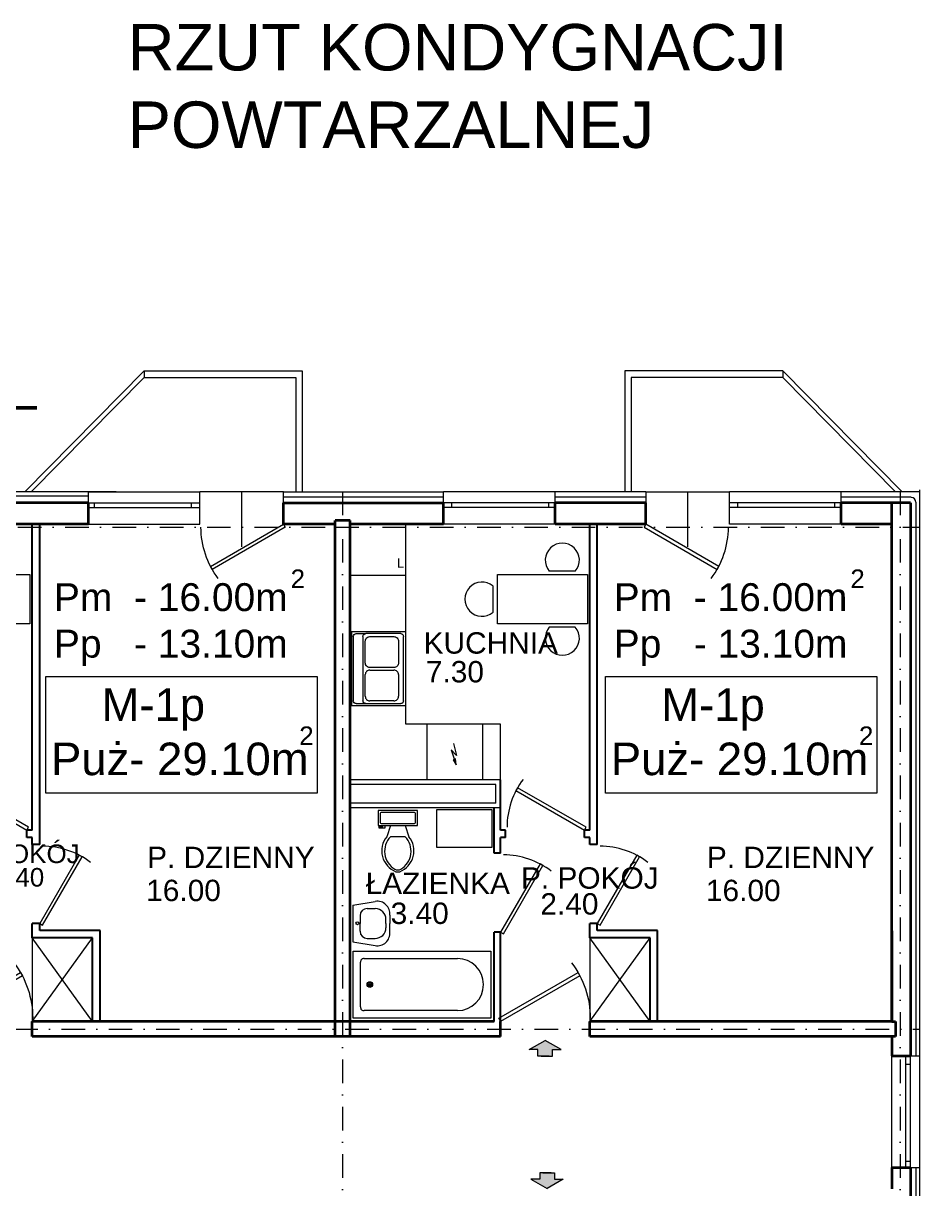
# Model space of a CAD drawing. Header units: millimetres. Extents: x 1319 to 32981, y -1505 to 15285.
# Drawn here: x 29651 to 30615, y 9442 to 10696 of the extents above; entities that cross this region are included whole.
import ezdxf

# ---------------------------------------------------------------- set-up
doc = ezdxf.new("R2010")
doc.units = ezdxf.units.MM
doc.header["$MEASUREMENT"] = 0
doc.linetypes.add('DASHDOTX2', pattern=[50.8, 25.4, -12.7, 0, -12.7])
doc.layers.get('0').update_dxf_attribs({"lineweight": 5})
for name, color, linetype, lineweight in [('Ocieplenie', 6, 'Continuous', 5), ('Okna', 7, 'Continuous', 9), ('Okna c.', 7, 'Continuous', 5), ('OPIS', 7, 'Continuous', 9), ('Osie', 1, 'DASHDOTX2', 5), ('Piony', 1, 'Continuous', 18), ('Scianki', 34, 'Continuous', 25), ('Urządzenia', 160, 'Continuous', 5), ('Widok', 7, 'Continuous', 9), ('Wymiary', 102, 'Continuous', 9), ('Wypełnienie', 7, 'Continuous', 5), ('Ściany k.', 7, 'Continuous', 35)]:
    doc.layers.add(name, color=color, linetype=linetype, lineweight=lineweight)
doc.styles.get("Standard").update_dxf_attribs({"font": 'ARIAL.TTF'})
doc.linetypes.add('BATTING', pattern='A,0.00254,-2.54,[134,ltypeshp.shx,S=2.54,R=0,X=-2.54,Y=0],-5.08,[134,ltypeshp.shx,S=2.54,R=180,X=2.54,Y=0],-2.54', length=10.16254)

# ---------------------------------------------------------------- blocks, each defined once
blk = doc.blocks.new('Door - Right Hung 36 in.')
blk.add_lwpolyline([(-0.75, -1.3), (0, 0), (-31.18, 18), (-31.93, 16.7)], close=True)
blk.add_arc((0, 0), 36, 142.6899, 180)
blk = doc.blocks.new('Toilet - top')
for p, q in [((9.5, -6), (9.5, -2)), ((-10, -8.5), (-8, -8.5)), ((-10, -9.5), (-10, -8.5)), ((-7, -9.5), (-10, -9.5)), ((-8, -8.5), (-8, -8)), ((-7, -8), (-7, -9.5)), ((-4, -8), (-6, -14)), ((4, -8), (6, -14)), ((4, -14), (-4, -14))]:
    blk.add_line(p, q)
blk.add_lwpolyline([(10.5, -8), (10.5, 0), (-10.5, 0), (-10.5, -8)], close=True)
for points in [[(-9.5, -2), (-9.5, -6)], [(8.5, -1), (-8.5, -1)], [(-8.5, -7), (8.5, -7)]]:
    blk.add_lwpolyline(points)
for centre, radius, start, end in [((-8.62, -1.88), 0.884, 81.8699, 188.1301), ((-8.62, -6.12), 0.884, 171.8699, 278.1301), ((8.62, -1.88), 0.884, 351.8699, 98.1301), ((8.62, -6.12), 0.884, 261.8699, 8.1301), ((3.52, -21.58), 12.17, 141.46911, 247.97143), ((4.2, -21.82), 11.33, 136.36773, 238.94682), ((-3.52, -21.58), 12.17, 292.02843, 38.53071), ((-4.2, -21.82), 11.33, 301.05301, 43.63209), ((0, -27.88), 4, 245.73182, 294.26817), ((0, -29), 4, 254.86053, 285.13947)]:
    blk.add_arc(centre, radius, start, end)

msp = doc.modelspace()

# ---------------------------------------------------------------- hatches: boundary and pattern name
at = {"layer": 'Urządzenia'}
for points in [[(30220.095, 9592.024), (30229.445, 9592.024), (30212.143, 9601.904), (30194.841, 9592.024), (30204.191, 9592.024), (30204.191, 9585.158), (30216.581, 9585.158), (30220.095, 9585.158)], [(30231.458, 9452.556), (30222.108, 9452.556), (30222.108, 9459.423), (30209.718, 9459.423), (30206.204, 9459.423), (30206.204, 9452.556), (30196.853, 9452.556), (30214.156, 9442.677)]]:
    msp.add_hatch(color=256, dxfattribs=at).paths.add_polyline_path(points)

# ---------------------------------------------------------------- linework, layer by layer
at = {"layer": 'Ocieplenie'}
for p, q in [((29750.427, 10192.245), (29622.748, 10192.245)), ((29720.526, 10180.245), (29720.526, 10192.245)), ((29930.526, 10192.245), (30102.748, 10192.245)), ((29930.526, 10180.245), (29930.526, 10192.245)), ((30102.748, 10180.245), (30102.748, 10192.245)), ((30222.748, 10180.245), (30222.748, 10192.245)), ((30320.526, 10192.245), (30222.748, 10192.245)), ((30320.526, 10192.245), (30320.526, 10180.245)), ((30615.162, 10192.245), (30530.526, 10192.245)), ((30530.526, 10180.245), (30530.526, 10192.245)), ((30615.162, 9585.249), (30615.162, 10194.253)), ((30605.162, 9585.249), (30615.162, 9585.249)), ((30605.162, 9465.249), (30615.162, 9465.249)), ((30615.162, 8856.245), (30615.162, 9465.249))]:
    msp.add_line(p, q, dxfattribs=at)
at = {"layer": 'Ocieplenie', "linetype": 'BATTING', "ltscale": 0.5}
for p, q in [((29720.526, 10187.456), (29622.748, 10187.456)), ((29930.526, 10186.739), (30102.748, 10186.739)), ((30222.748, 10186.739), (30320.526, 10186.739)), ((30530.526, 10186.567), (30606.036, 10186.567))]:
    msp.add_line(p, q, dxfattribs=at)
at = {"layer": 'Ocieplenie', "linetype": 'BATTING', "ltscale": 0.4}
for p, q in [((30611.036, 10180.881), (30611.036, 9585.249)), ((30611.036, 9465.249), (30611.036, 8866.881))]:
    msp.add_line(p, q, dxfattribs=at)
msp.add_arc((30606.036, 10180.881), 5, 0, 90, dxfattribs=at)
at = {"layer": 'Okna'}
for p, q in [((29930.526, 10192.245), (29840.526, 10192.245)), ((30320.526, 10192.245), (30410.526, 10192.245))]:
    msp.add_line(p, q, dxfattribs=at)
at = {"layer": 'Okna c.'}
for p, q in [((29652.133, 10192.245), (29780.581, 10322.245)), ((29780.581, 10322.245), (29950.7, 10322.245)), ((29950.7, 10322.245), (29950.7, 10192.245)), ((30467.83, 10322.245), (30297.711, 10322.245)), ((30297.711, 10322.245), (30297.711, 10192.245)), ((30596.278, 10192.245), (30467.83, 10322.245)), ((29659.162, 10192.245), (29780.693, 10315.245)), ((29780.581, 10315.245), (29943.7, 10315.245)), ((29943.7, 10315.245), (29943.7, 10192.245)), ((30467.83, 10315.245), (30304.711, 10315.245)), ((30304.711, 10315.245), (30304.711, 10192.245)), ((30589.249, 10192.245), (30467.717, 10315.245)), ((29720.526, 10192.245), (29840.526, 10192.245)), ((29840.526, 10157.245), (29840.526, 10192.245)), ((29885.526, 10132.941), (29885.526, 10192.245)), ((30222.748, 10192.245), (30102.748, 10192.245)), ((30365.526, 10132.941), (30365.526, 10192.245)), ((30410.526, 10157.245), (30410.526, 10192.245)), ((30530.526, 10192.245), (30410.526, 10192.245)), ((29720.526, 10180.245), (29840.526, 10180.245)), ((29727.3, 10175.245), (29727.3, 10180.245)), ((29831.635, 10175.245), (29831.635, 10180.245)), ((30222.748, 10180.245), (30102.748, 10180.245)), ((30111.638, 10175.245), (30111.638, 10180.245)), ((30215.974, 10175.245), (30215.974, 10180.245)), ((30530.526, 10180.245), (30410.526, 10180.245)), ((30419.416, 10175.245), (30419.416, 10180.245)), ((30523.752, 10175.245), (30523.752, 10180.245)), ((29720.526, 10175.245), (29840.526, 10175.245)), ((30222.748, 10175.245), (30102.748, 10175.245)), ((30530.526, 10175.245), (30410.526, 10175.245)), ((29720.526, 10157.245), (29840.526, 10157.245)), ((30222.748, 10157.245), (30102.748, 10157.245)), ((30530.526, 10157.245), (30410.526, 10157.245)), ((30585.162, 9465.249), (30585.162, 9585.249)), ((30600.162, 9465.249), (30600.162, 9585.249)), ((30605.162, 9465.249), (30605.162, 9585.249)), ((30615.162, 9465.249), (30615.162, 9585.249)), ((30600.162, 9576.359), (30605.162, 9576.359)), ((30600.162, 9472.023), (30605.162, 9472.023))]:
    msp.add_line(p, q, dxfattribs=at)
at = {"layer": 'Osie'}
for p, q in [((29994.162, 10192.245), (29994.162, 8856.245)), ((30594.162, 10192.245), (30594.162, 8899.245)), ((27354.162, 10154.245), (29986.162, 10154.245)), ((29986.162, 10154.245), (30615.162, 10154.245)), ((29386.162, 9614.245), (30615.162, 9614.245))]:
    msp.add_line(p, q, dxfattribs=at)
at = {"layer": 'Piony'}
for p, q in [((30164.162, 9882.245), (30002.162, 9882.245)), ((30159.162, 9877.245), (30002.162, 9877.245)), ((30159.162, 9857.245), (30159.162, 9877.245)), ((30159.162, 9857.245), (30002.162, 9857.245)), ((30164.162, 9852.245), (30002.162, 9852.245))]:
    msp.add_line(p, q, dxfattribs=at)
at = {"layer": 'Scianki'}
for p, q in [((29660.162, 9828.245), (29660.162, 10157.245)), ((29668.162, 9812.699), (29668.162, 10157.245)), ((30260.162, 9828.245), (30260.162, 10157.245)), ((30268.162, 9812.699), (30268.162, 10157.245)), ((30164.162, 9828.245), (30164.162, 9882.245)), ((30157.162, 9803.334), (30157.162, 9852.245)), ((29654.293, 9820.245), (29654.293, 9828.245)), ((29660.162, 9828.245), (29654.293, 9828.245)), ((29660.162, 9820.245), (29654.293, 9820.245)), ((29660.162, 9812.699), (29660.162, 9820.245)), ((30169.293, 9828.245), (30164.162, 9828.245)), ((30169.293, 9820.245), (30164.162, 9820.245)), ((30164.162, 9803.334), (30164.162, 9820.245)), ((30169.293, 9820.245), (30169.293, 9828.245)), ((30260.162, 9828.245), (30254.293, 9828.245)), ((30254.293, 9820.245), (30254.293, 9828.245)), ((30260.162, 9820.245), (30254.293, 9820.245)), ((30260.162, 9812.699), (30260.162, 9820.245)), ((29668.162, 9812.699), (29660.162, 9812.699)), ((29668.162, 9812.699), (29668.162, 9814.61)), ((30268.162, 9812.699), (30260.162, 9812.699)), ((30268.162, 9812.699), (30268.162, 9814.61)), ((30164.162, 9803.334), (30157.162, 9803.334)), ((29660.162, 9712.245), (29660.162, 9727.699)), ((29668.162, 9727.699), (29660.162, 9727.699)), ((29668.162, 9720.245), (29668.162, 9727.699)), ((29733.162, 9720.245), (29668.162, 9720.245)), ((29733.162, 9622.245), (29733.162, 9720.245)), ((30164.162, 9718.334), (30157.162, 9718.334)), ((30157.162, 9622.245), (30157.162, 9718.334)), ((30164.162, 9622.245), (30164.162, 9718.334)), ((30260.162, 9712.245), (30260.162, 9727.699)), ((30268.162, 9727.699), (30260.162, 9727.699)), ((30268.162, 9720.245), (30268.162, 9727.699)), ((30333.162, 9720.245), (30268.162, 9720.245)), ((30333.162, 9622.245), (30333.162, 9720.245)), ((29725.162, 9712.245), (29660.162, 9712.245)), ((29725.162, 9622.245), (29725.162, 9712.245)), ((30325.162, 9712.245), (30260.162, 9712.245)), ((30325.162, 9622.245), (30325.162, 9712.245))]:
    msp.add_line(p, q, dxfattribs=at)
at = {"layer": 'Urządzenia'}
for p, q in [((30062.162, 9942.245), (30062.162, 10157.245)), ((30244.558, 10106.626), (30216.531, 10106.626)), ((30062.162, 10102.245), (30002.162, 10102.245)), ((30155.989, 10062.668), (30155.989, 10090.695)), ((30244.558, 10046.551), (30216.531, 10046.551)), ((30062.162, 10041.54), (30002.69, 10041.54)), ((30002.69, 10041.54), (30002.69, 9962.245)), ((30003.681, 10041.54), (30003.681, 9962.245)), ((30005.664, 10036.584), (30005.664, 9967.201)), ((30008.637, 10039.558), (30019.045, 10039.558)), ((30016.071, 10036.584), (30016.071, 9967.201)), ((30018.549, 10008.087), (30018.549, 10031.38)), ((30056.709, 10039.558), (30019.045, 10039.558)), ((30023.505, 10036.337), (30049.276, 10036.337)), ((30054.232, 10031.38), (30054.232, 10008.087)), ((30059.683, 9967.201), (30059.683, 10036.584)), ((30062.162, 9962.245), (30062.162, 10041.54)), ((30018.549, 9972.141), (30018.549, 9995.434)), ((30049.276, 10003.132), (30023.505, 10003.132)), ((30023.505, 10000.39), (30049.276, 10000.39)), ((30054.232, 9995.434), (30054.232, 9972.141)), ((30049.276, 9967.185), (30023.505, 9967.185)), ((30002.69, 9962.245), (30062.162, 9962.245)), ((30008.637, 9964.228), (30056.709, 9964.228)), ((30164.162, 9942.245), (30062.162, 9942.245)), ((30085.162, 9882.245), (30085.162, 9942.245)), ((30145.162, 9882.245), (30145.162, 9942.245)), ((30164.162, 9882.245), (30164.162, 9942.245)), ((30113.442, 9921.475), (30116.6, 9908.547)), ((30116.6, 9908.547), (30110.916, 9914.538)), ((30110.916, 9914.538), (30116.284, 9898.458)), ((30115.626, 9904.715), (30113.088, 9903.764)), ((30116.284, 9898.458), (30115.626, 9904.715)), ((30113.088, 9903.764), (30116.284, 9898.458)), ((30005.322, 9747.43), (30029.338, 9751.423)), ((30005.322, 9747.43), (30005.322, 9708.137)), ((30020.667, 9743.778), (30029.307, 9743.743)), ((30012.956, 9736.129), (30012.922, 9727.766)), ((30040.761, 9727.653), (30040.78, 9732.176)), ((30044.922, 9736.772), (30045.044, 9727.635)), ((30012.888, 9719.403), (30012.922, 9727.766)), ((30040.761, 9727.653), (30040.743, 9723.13)), ((30044.848, 9718.5), (30045.044, 9727.635)), ((29725.162, 9622.245), (29660.162, 9712.245)), ((29660.162, 9622.245), (29725.162, 9712.245)), ((29660.162, 9712.245), (29660.162, 9677.613)), ((30005.322, 9708.137), (30029.145, 9703.977)), ((30020.536, 9711.692), (30029.176, 9711.657)), ((30260.162, 9622.245), (30325.162, 9712.245)), ((30325.162, 9622.245), (30260.162, 9712.245)), ((30260.162, 9712.245), (30260.162, 9677.613)), ((29660.162, 9677.613), (29660.162, 9622.245)), ((30260.162, 9677.613), (30260.162, 9622.245)), ((30021.441, 9662.045), (30025.441, 9662.045)), ((30023.441, 9664.045), (30023.441, 9660.045)), ((30194.841, 9592.024), (30212.143, 9601.904)), ((30204.191, 9592.024), (30194.841, 9592.024)), ((30204.191, 9585.158), (30204.191, 9592.024)), ((30229.445, 9592.024), (30212.143, 9601.904)), ((30220.095, 9592.024), (30229.445, 9592.024)), ((30220.095, 9585.158), (30220.095, 9592.024)), ((30216.581, 9585.158), (30204.191, 9585.158)), ((30207.705, 9585.158), (30220.095, 9585.158)), ((30206.204, 9459.423), (30206.204, 9452.556)), ((30218.594, 9459.423), (30206.204, 9459.423)), ((30209.718, 9459.423), (30222.108, 9459.423)), ((30222.108, 9459.423), (30222.108, 9452.556)), ((30206.204, 9452.556), (30196.853, 9452.556)), ((30196.853, 9452.556), (30214.156, 9442.677)), ((30231.458, 9452.556), (30214.156, 9442.677)), ((30222.108, 9452.556), (30231.458, 9452.556))]:
    msp.add_line(p, q, dxfattribs=at)
for points in [[(29657.646, 10050.224), (29560.646, 10050.224), (29560.646, 10103.224), (29657.646, 10103.224)], [(30257.646, 10050.224), (30160.646, 10050.224), (30160.646, 10103.224), (30257.646, 10103.224)], [(29674.652, 9993.516), (29966.633, 9993.516), (29966.633, 9867.867), (29674.652, 9867.867)], [(30277.001, 9993.516), (30568.981, 9993.516), (30568.981, 9867.867), (30277.001, 9867.867)], [(30155.093, 9849.939), (30095.093, 9849.939), (30095.093, 9809.939), (30155.093, 9809.939)], [(30005.441, 9626.045), (30005.441, 9698.045), (30153.704, 9698.045), (30153.704, 9626.045)]]:
    msp.add_lwpolyline(points, close=True, dxfattribs=at)
for points in [[(30013.441, 9638.045), (30013.441, 9686.045)], [(30017.441, 9690.045), (30117.704, 9690.045)], [(30117.704, 9634.045), (30017.441, 9634.045)]]:
    msp.add_lwpolyline(points, dxfattribs=at)
for centre, radius in [((30010.145, 9728.055), 1.634), ((30023.441, 9662.045), 3), ((30023.441, 9662.045), 2)]:
    msp.add_circle(centre, radius, dxfattribs=at)
for centre, radius, start, end in [((30230.545, 10118.525), 18.384, 319.664431, 220.335569), ((30144.09, 10076.682), 18.384, 49.664431, 310.335569), ((30230.545, 10034.652), 18.384, 139.664431, 40.335569), ((30023.505, 9995.434), 4.956, 89.998251, 179.99867), ((30049.276, 9995.434), 4.956, 0, 90.004152), ((30023.505, 9972.141), 4.956, 179.999148, 270.001732), ((30049.276, 9972.141), 4.955, 269.995824, 0), ((30020.636, 9736.098), 7.68, 89.766122, 179.766122), ((30029.26, 9732.223), 11.52, 359.766122, 89.766122), ((30031.611, 9738.226), 13.391, 353.765112, 99.770576), ((30020.567, 9719.372), 7.68, 179.766122, 269.766122), ((30031.525, 9717.154), 13.391, 259.761667, 5.767131), ((30029.223, 9723.177), 11.52, 269.766122, 359.766122), ((30016.941, 9686.545), 3.536, 81.8699, 188.1301), ((30117.704, 9662.045), 28, 270, 90), ((30016.941, 9637.545), 3.536, 171.8699, 278.1301)]:
    msp.add_arc(centre, radius, start, end, dxfattribs=at)
at = {"layer": 'Urządzenia', "extrusion": (0, 0, -1)}
for centre, major_axis, start_param, end_param in [((30008.637, 10036.584), (2.102, 2.102), 3.92694298, 5.4978582), ((30019.045, 10036.584), (-2.103, 2.103), 5.4977393, 7.06848144), ((30023.505, 10031.38), (3.504, 3.504), 3.92701403, 5.49781767), ((30049.276, 10031.38), (3.504, 3.504), -0.78547063, 0.78539816), ((30056.709, 10036.584), (-2.103, 2.103), 0.78546351, 2.35624238), ((30023.505, 10008.087), (3.504, 3.504), 2.35616426, 3.92700569), ((30049.276, 10008.087), (3.504, 3.504), 0.78539816, 2.35626738), ((30008.637, 9967.201), (-2.103, 2.103), 3.92691945, 5.49777126), ((30019.045, 9967.201), (-2.103, 2.103), 3.92709302, 5.49777126), ((30056.709, 9967.201), (-2.103, 2.103), 2.35621049, 3.92692565)]:
    msp.add_ellipse(centre, major_axis=major_axis, ratio=1, start_param=start_param, end_param=end_param, dxfattribs=at)
at = {"layer": 'Widok', "lineweight": 50}
msp.add_line((29665.028, 10282.368), (29505.075, 10282.368), dxfattribs=at)
at = {"layer": 'Wypełnienie'}
for p, q in [((29780.581, 10322.245), (29780.581, 10315.245)), ((30467.83, 10322.245), (30467.83, 10315.245))]:
    msp.add_line(p, q, dxfattribs=at)
at = {"layer": 'Ściany k.'}
for p, q in [((29720.526, 10180.245), (29622.748, 10180.245)), ((29720.526, 10157.245), (29720.526, 10180.245)), ((29930.526, 10180.245), (30102.748, 10180.245)), ((29930.526, 10157.245), (29930.526, 10180.245)), ((30102.748, 10157.245), (30102.748, 10180.245)), ((30222.748, 10157.245), (30222.748, 10180.245)), ((30320.526, 10180.245), (30222.748, 10180.245)), ((30320.526, 10157.245), (30320.526, 10180.245)), ((30605.162, 10180.245), (30530.526, 10180.245)), ((30530.526, 10157.245), (30530.526, 10180.245)), ((30585.162, 9622.245), (30585.162, 10180.245)), ((30605.162, 10180.245), (30605.162, 9585.249)), ((29720.526, 10157.245), (29622.748, 10157.245)), ((29986.162, 10157.245), (29930.526, 10157.245)), ((29986.162, 9606.245), (29986.162, 10161.245)), ((30002.162, 10161.245), (29986.162, 10161.245)), ((30002.162, 9606.245), (30002.162, 10161.245)), ((30102.748, 10157.245), (30002.162, 10157.245)), ((30320.526, 10157.245), (30222.748, 10157.245)), ((30585.162, 10157.245), (30530.526, 10157.245)), ((30585.162, 9719.686), (30585.162, 9622.245)), ((29986.162, 9622.245), (29660.162, 9622.245)), ((29985.162, 9622.245), (29660.162, 9622.245)), ((29660.162, 9606.245), (29660.162, 9622.245)), ((30157.162, 9622.245), (29986.162, 9622.245)), ((30164.162, 9606.245), (30164.162, 9622.245)), ((30585.162, 9622.245), (30260.162, 9622.245)), ((30260.162, 9606.245), (30260.162, 9622.245)), ((30585.162, 9622.245), (30589.162, 9622.245)), ((30589.162, 9622.245), (30589.162, 9606.245)), ((29994.162, 9606.245), (29660.162, 9606.245)), ((30164.162, 9606.245), (29660.162, 9606.245)), ((30585.162, 9606.245), (30260.162, 9606.245)), ((30589.162, 9606.245), (30585.162, 9606.245)), ((30585.162, 9606.245), (30585.162, 9585.249)), ((30585.162, 9606.245), (30585.162, 9585.249)), ((30585.162, 9585.249), (30605.162, 9585.249)), ((30585.162, 9465.249), (30605.162, 9465.249)), ((30585.162, 9465.249), (30585.162, 9442.245)), ((30605.162, 9465.249), (30605.162, 8868.245))]:
    msp.add_line(p, q, dxfattribs=at)

# ---------------------------------------------------------------- block references
for p, xscale, yscale, zscale, rotation in [((29932.415, 10153.973), -2.518592, 2.518592, 2.518592, 180), ((30318.637, 10153.973), 2.518592, 2.518592, 2.518592, 180), ((30318.637, 10153.973), 2.518592, 2.518592, 2.518592, 180), ((29671.227, 9725.929), 2.36, 2.36, 2.36, 270), ((30271.227, 9725.929), 2.36, 2.36, 2.36, 270), ((30167.227, 9716.564), 2.36, 2.36, 2.36, 270)]:
    msp.add_blockref('Door - Right Hung 36 in.', p, dxfattribs=dict(xscale=xscale, yscale=yscale, zscale=zscale, rotation=rotation))
for p, xscale, yscale, zscale in [((29656.063, 9831.311), 2.36, 2.36, 2.36), ((30256.063, 9831.311), 2.36, 2.36, 2.36), ((29562.109, 9625.801), -2.7376, 2.7376, 2.7376), ((30162.109, 9625.801), -2.7376, 2.7376, 2.7376)]:
    msp.add_blockref('Door - Right Hung 36 in.', p, dxfattribs=dict(xscale=xscale, yscale=yscale, zscale=zscale))
at = {"layer": 'Urządzenia', "xscale": 2, "yscale": 2, "zscale": 2}
msp.add_blockref('Toilet - top', (30053.571, 9849.145), dxfattribs=at)

# ---------------------------------------------------------------- texts
at = {"lineweight": 18}
for s, height, p in [('L', 10, (30052.68, 10110.511)), ('2', 20, (29938.171, 10088.59)), ('2', 20, (30540.519, 10088.59)), ('2', 20, (29947.428, 9919.724)), ('2', 20, (30549.777, 9919.724))]:
    msp.add_text(s, height=height, dxfattribs=at).set_placement(p)
at = {"layer": 'OPIS', "attachment_point": 1}
for s, insert, char_height, width in [('{\\fArial|b0|i0|c238|p34;Pm  - 16.00m\\PPp   - 13.10m}', (29683.512, 10093.807), 30, 285.9913), ('{\\fArial|b0|i0|c238|p34;Pm  - 16.00m\\PPp   - 13.10m}', (30285.861, 10093.807), 30, 285.9913), ('{\\fArial|b0|i0|c238|p34;    M-1p\\PPuż- 29.10m}', (29680.407, 9980.685), 35, 296.2022), ('{\\fArial|b0|i0|c238|p34;    M-1p\\PPuż- 29.10m}', (30282.755, 9980.685), 35, 296.2022)]:
    msp.add_mtext(s, dxfattribs=dict(at, insert=insert, char_height=char_height, width=width))
at = {"layer": 'Wymiary', "insert": (29762.863, 10695.373), "char_height": 50, "width": 945.02062, "attachment_point": 1}
msp.add_mtext('{\\fArial|b0|i0|c238|p34;RZUT KONDYGNACJI POWTARZALNEJ}', dxfattribs=at)
at = {"layer": 'Wypełnienie'}
for s, height, p in [('KUCHNIA', 23, (30081.316, 10018.03)), ('7.30', 23, (30083.72, 9987.101)), ('P. POKÓJ', 20, (29582.329, 9792.732)), ('P. DZIENNY', 23, (29783.791, 9787.331)), ('P. DZIENNY', 23, (30386.139, 9787.331)), ('P. POKÓJ', 23, (30186.084, 9765.197)), ('2.40', 20, (29618.679, 9767.442)), ('ŁAZIENKA', 23, (30018.897, 9759.457)), ('16.00', 23, (29782.781, 9751.808)), ('16.00', 23, (30385.13, 9751.808)), ('2.40', 23, (30206.943, 9737.329)), ('3.40', 23, (30045.828, 9727.238))]:
    msp.add_text(s, height=height, dxfattribs=at).set_placement(p)

doc.saveas('drawing.dxf')
